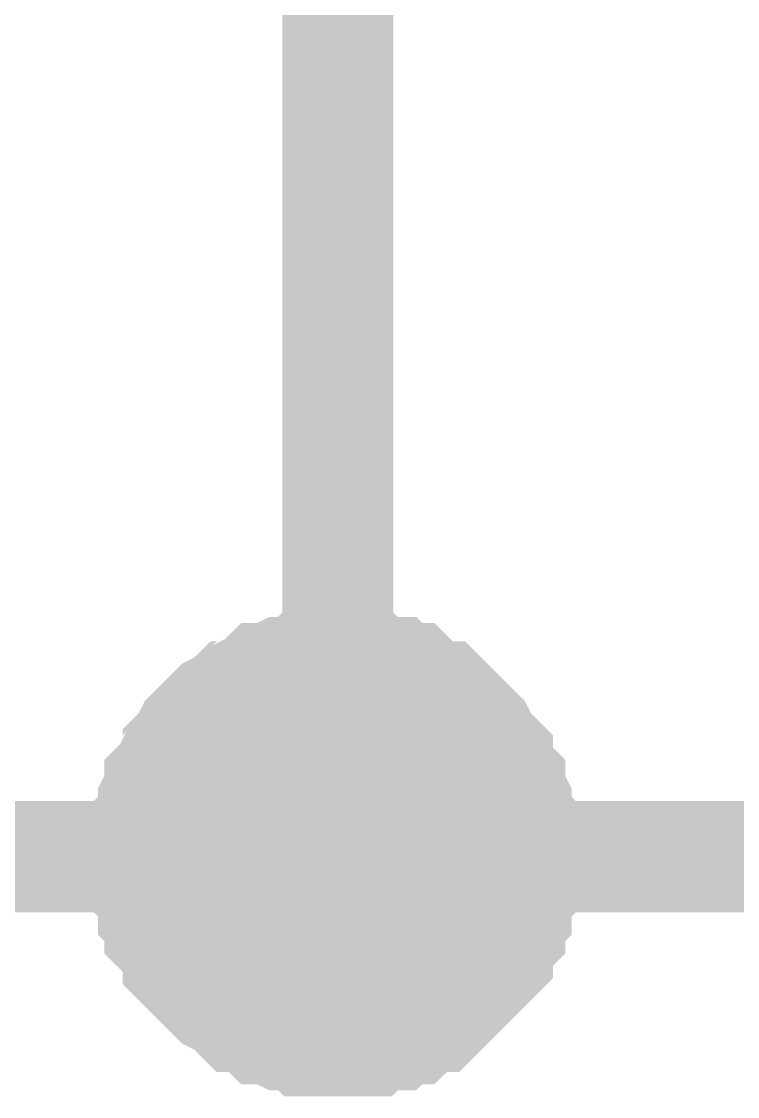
# Model space of a CAD drawing. Header units: millimetres. Extents: x -2024 to 917, y -725 to 13.
# Drawn here: x -1987.23 to -1985.3, y -159.817 to -156.918 of the extents above; entities that cross this region are included whole.
import ezdxf

# ---------------------------------------------------------------- set-up
doc = ezdxf.new("R2010")
doc.units = ezdxf.units.MM

msp = doc.modelspace()

# ---------------------------------------------------------------- linework, layer by layer
at = {"color": 7}
for points, const_width in [([(-1986.3771, -159.1702), (-1986.3771, -156.6698)], 0.2997), ([(-1986.8902, -159.1702), (-1986.8902, -159.1371), (-1986.8902, -159.1205), (-1986.8902, -159.0874), (-1986.8736, -159.0708), (-1986.8736, -159.0377), (-1986.8736, -159.0211), (-1986.8571, -158.988), (-1986.8571, -158.9715), (-1986.8405, -158.9549), (-1986.824, -158.9218), (-1986.8074, -158.9052), (-1986.8074, -158.8887), (-1986.7908, -158.8721), (-1986.7743, -158.839), (-1986.7577, -158.8224), (-1986.7412, -158.8059), (-1986.7246, -158.7893), (-1986.7081, -158.7728), (-1986.675, -158.7562), (-1986.6584, -158.7396), (-1986.6419, -158.7396), (-1986.6253, -158.7231), (-1986.5922, -158.7065), (-1986.5757, -158.69), (-1986.5591, -158.69), (-1986.526, -158.6734), (-1986.5095, -158.6734), (-1986.4764, -158.6734), (-1986.4598, -158.6568), (-1986.4267, -158.6568), (-1986.4102, -158.6568), (-1986.3771, -158.6568)], 0.2997), ([(-1986.8902, -159.1702), (-1986.8902, -159.1371), (-1986.8902, -159.1205), (-1986.8902, -159.0874), (-1986.8736, -159.0708), (-1986.8736, -159.0377), (-1986.8736, -159.0211), (-1986.8571, -158.988), (-1986.8571, -158.9715), (-1986.8405, -158.9549), (-1986.824, -158.9218), (-1986.8074, -158.9052), (-1986.8074, -158.8887), (-1986.7908, -158.8721), (-1986.7743, -158.839), (-1986.7577, -158.8224), (-1986.7412, -158.8059), (-1986.7246, -158.7893), (-1986.7081, -158.7728), (-1986.675, -158.7562), (-1986.6584, -158.7396), (-1986.6419, -158.7396), (-1986.6253, -158.7231), (-1986.5922, -158.7065), (-1986.5757, -158.69), (-1986.5591, -158.69), (-1986.526, -158.6734), (-1986.5095, -158.6734), (-1986.4764, -158.6734), (-1986.4598, -158.6568), (-1986.4267, -158.6568), (-1986.4102, -158.6568), (-1986.3771, -158.6568)], 0.2997), ([(-1986.8902, -159.1702), (-1986.8902, -159.1371), (-1986.8902, -159.1205), (-1986.8902, -159.0874), (-1986.8736, -159.0708), (-1986.8736, -159.0377), (-1986.8736, -159.0211), (-1986.8571, -158.988), (-1986.8571, -158.9715), (-1986.8405, -158.9549), (-1986.824, -158.9218), (-1986.8074, -158.9052), (-1986.8074, -158.8887), (-1986.7908, -158.8721), (-1986.7743, -158.839), (-1986.7577, -158.8224), (-1986.7412, -158.8059), (-1986.7246, -158.7893), (-1986.7081, -158.7728), (-1986.675, -158.7562), (-1986.6584, -158.7396), (-1986.6419, -158.7396), (-1986.6253, -158.7231), (-1986.5922, -158.7065), (-1986.5757, -158.69), (-1986.5591, -158.69), (-1986.526, -158.6734), (-1986.5095, -158.6734), (-1986.4764, -158.6734), (-1986.4598, -158.6568), (-1986.4267, -158.6568), (-1986.4102, -158.6568), (-1986.3771, -158.6568)], 0.2997), ([(-1986.8902, -159.1702), (-1986.8902, -159.1371), (-1986.8902, -159.1205), (-1986.8902, -159.0874), (-1986.8736, -159.0708), (-1986.8736, -159.0377), (-1986.8736, -159.0211), (-1986.8571, -158.988), (-1986.8571, -158.9715), (-1986.8405, -158.9549), (-1986.824, -158.9218), (-1986.8074, -158.9052), (-1986.8074, -158.8887), (-1986.7908, -158.8721), (-1986.7743, -158.839), (-1986.7577, -158.8224), (-1986.7412, -158.8059), (-1986.7246, -158.7893), (-1986.7081, -158.7728), (-1986.675, -158.7562), (-1986.6584, -158.7396), (-1986.6419, -158.7396), (-1986.6253, -158.7231), (-1986.5922, -158.7065), (-1986.5757, -158.69), (-1986.5591, -158.69), (-1986.526, -158.6734), (-1986.5095, -158.6734), (-1986.4764, -158.6734), (-1986.4598, -158.6568), (-1986.4267, -158.6568), (-1986.4102, -158.6568), (-1986.3771, -158.6568)], 0.2997), ([(-1986.8902, -159.1702), (-1986.8902, -159.1371), (-1986.8902, -159.1205), (-1986.8902, -159.0874), (-1986.8736, -159.0708), (-1986.8736, -159.0377), (-1986.8736, -159.0211), (-1986.8571, -158.988), (-1986.8571, -158.9715), (-1986.8405, -158.9549), (-1986.824, -158.9218), (-1986.8074, -158.9052), (-1986.8074, -158.8887), (-1986.7908, -158.8721), (-1986.7743, -158.839), (-1986.7577, -158.8224), (-1986.7412, -158.8059), (-1986.7246, -158.7893), (-1986.7081, -158.7728), (-1986.675, -158.7562), (-1986.6584, -158.7396), (-1986.6419, -158.7396), (-1986.6253, -158.7231), (-1986.5922, -158.7065), (-1986.5757, -158.69), (-1986.5591, -158.69), (-1986.526, -158.6734), (-1986.5095, -158.6734), (-1986.4764, -158.6734), (-1986.4598, -158.6568), (-1986.4267, -158.6568), (-1986.4102, -158.6568), (-1986.3771, -158.6568)], 0.2997), ([(-1986.8902, -159.1702), (-1986.8902, -159.1371), (-1986.8902, -159.1205), (-1986.8902, -159.0874), (-1986.8736, -159.0708), (-1986.8736, -159.0377), (-1986.8736, -159.0211), (-1986.8571, -158.988), (-1986.8571, -158.9715), (-1986.8405, -158.9549), (-1986.824, -158.9218), (-1986.8074, -158.9052), (-1986.8074, -158.8887), (-1986.7908, -158.8721), (-1986.7743, -158.839), (-1986.7577, -158.8224), (-1986.7412, -158.8059), (-1986.7246, -158.7893), (-1986.7081, -158.7728), (-1986.675, -158.7562), (-1986.6584, -158.7396), (-1986.6419, -158.7396), (-1986.6253, -158.7231), (-1986.5922, -158.7065), (-1986.5757, -158.69), (-1986.5591, -158.69), (-1986.526, -158.6734), (-1986.5095, -158.6734), (-1986.4764, -158.6734), (-1986.4598, -158.6568), (-1986.4267, -158.6568), (-1986.4102, -158.6568), (-1986.3771, -158.6568)], 0.2997), ([(-1986.3771, -158.6568), (-1986.3771, -158.6568)], 0.2997), ([(-1986.3771, -158.6568), (-1986.344, -158.6568), (-1986.3274, -158.6568), (-1986.2943, -158.6568), (-1986.2778, -158.6734), (-1986.2447, -158.6734), (-1986.2281, -158.6734), (-1986.2116, -158.69), (-1986.1785, -158.69), (-1986.1619, -158.7065), (-1986.1454, -158.7231), (-1986.1123, -158.7396), (-1986.0957, -158.7396), (-1986.0792, -158.7562), (-1986.0626, -158.7728), (-1986.0461, -158.7893), (-1986.0295, -158.8059), (-1986.0129, -158.8224), (-1985.9964, -158.839), (-1985.9798, -158.8721), (-1985.9633, -158.8887), (-1985.9467, -158.9052), (-1985.9467, -158.9218), (-1985.9302, -158.9549), (-1985.9136, -158.9715), (-1985.9136, -158.988), (-1985.8971, -159.0211), (-1985.8971, -159.0377), (-1985.8971, -159.0708), (-1985.8805, -159.0874), (-1985.8805, -159.1205), (-1985.8805, -159.1371), (-1985.8805, -159.1702)], 0.2997), ([(-1986.3771, -158.6568), (-1986.3771, -158.6568)], 0.2997), ([(-1986.3771, -158.6568), (-1986.344, -158.6568), (-1986.3274, -158.6568), (-1986.2943, -158.6568), (-1986.2778, -158.6734), (-1986.2447, -158.6734), (-1986.2281, -158.6734), (-1986.2116, -158.69), (-1986.1785, -158.69), (-1986.1619, -158.7065), (-1986.1454, -158.7231), (-1986.1123, -158.7396), (-1986.0957, -158.7396), (-1986.0792, -158.7562), (-1986.0626, -158.7728), (-1986.0461, -158.7893), (-1986.0295, -158.8059), (-1986.0129, -158.8224), (-1985.9964, -158.839), (-1985.9798, -158.8721), (-1985.9633, -158.8887), (-1985.9467, -158.9052), (-1985.9467, -158.9218), (-1985.9302, -158.9549), (-1985.9136, -158.9715), (-1985.9136, -158.988), (-1985.8971, -159.0211), (-1985.8971, -159.0377), (-1985.8971, -159.0708), (-1985.8805, -159.0874), (-1985.8805, -159.1205), (-1985.8805, -159.1371), (-1985.8805, -159.1702)], 0.2997), ([(-1986.3771, -158.6568), (-1986.3771, -158.6568)], 0.2997), ([(-1986.3771, -158.6568), (-1986.344, -158.6568), (-1986.3274, -158.6568), (-1986.2943, -158.6568), (-1986.2778, -158.6734), (-1986.2447, -158.6734), (-1986.2281, -158.6734), (-1986.2116, -158.69), (-1986.1785, -158.69), (-1986.1619, -158.7065), (-1986.1454, -158.7231), (-1986.1123, -158.7396), (-1986.0957, -158.7396), (-1986.0792, -158.7562), (-1986.0626, -158.7728), (-1986.0461, -158.7893), (-1986.0295, -158.8059), (-1986.0129, -158.8224), (-1985.9964, -158.839), (-1985.9798, -158.8721), (-1985.9633, -158.8887), (-1985.9467, -158.9052), (-1985.9467, -158.9218), (-1985.9302, -158.9549), (-1985.9136, -158.9715), (-1985.9136, -158.988), (-1985.8971, -159.0211), (-1985.8971, -159.0377), (-1985.8971, -159.0708), (-1985.8805, -159.0874), (-1985.8805, -159.1205), (-1985.8805, -159.1371), (-1985.8805, -159.1702)], 0.2997), ([(-1986.3771, -158.6568), (-1986.3771, -158.6568)], 0.2997), ([(-1986.3771, -158.6568), (-1986.344, -158.6568), (-1986.3274, -158.6568), (-1986.2943, -158.6568), (-1986.2778, -158.6734), (-1986.2447, -158.6734), (-1986.2281, -158.6734), (-1986.2116, -158.69), (-1986.1785, -158.69), (-1986.1619, -158.7065), (-1986.1454, -158.7231), (-1986.1123, -158.7396), (-1986.0957, -158.7396), (-1986.0792, -158.7562), (-1986.0626, -158.7728), (-1986.0461, -158.7893), (-1986.0295, -158.8059), (-1986.0129, -158.8224), (-1985.9964, -158.839), (-1985.9798, -158.8721), (-1985.9633, -158.8887), (-1985.9467, -158.9052), (-1985.9467, -158.9218), (-1985.9302, -158.9549), (-1985.9136, -158.9715), (-1985.9136, -158.988), (-1985.8971, -159.0211), (-1985.8971, -159.0377), (-1985.8971, -159.0708), (-1985.8805, -159.0874), (-1985.8805, -159.1205), (-1985.8805, -159.1371), (-1985.8805, -159.1702)], 0.2997), ([(-1986.3771, -158.6568), (-1986.3771, -158.6568)], 0.2997), ([(-1986.3771, -158.6568), (-1986.344, -158.6568), (-1986.3274, -158.6568), (-1986.2943, -158.6568), (-1986.2778, -158.6734), (-1986.2447, -158.6734), (-1986.2281, -158.6734), (-1986.2116, -158.69), (-1986.1785, -158.69), (-1986.1619, -158.7065), (-1986.1454, -158.7231), (-1986.1123, -158.7396), (-1986.0957, -158.7396), (-1986.0792, -158.7562), (-1986.0626, -158.7728), (-1986.0461, -158.7893), (-1986.0295, -158.8059), (-1986.0129, -158.8224), (-1985.9964, -158.839), (-1985.9798, -158.8721), (-1985.9633, -158.8887), (-1985.9467, -158.9052), (-1985.9467, -158.9218), (-1985.9302, -158.9549), (-1985.9136, -158.9715), (-1985.9136, -158.988), (-1985.8971, -159.0211), (-1985.8971, -159.0377), (-1985.8971, -159.0708), (-1985.8805, -159.0874), (-1985.8805, -159.1205), (-1985.8805, -159.1371), (-1985.8805, -159.1702)], 0.2997), ([(-1986.3771, -158.6568), (-1986.3771, -158.6568)], 0.2997), ([(-1986.3771, -158.6568), (-1986.344, -158.6568), (-1986.3274, -158.6568), (-1986.2943, -158.6568), (-1986.2778, -158.6734), (-1986.2447, -158.6734), (-1986.2281, -158.6734), (-1986.2116, -158.69), (-1986.1785, -158.69), (-1986.1619, -158.7065), (-1986.1454, -158.7231), (-1986.1123, -158.7396), (-1986.0957, -158.7396), (-1986.0792, -158.7562), (-1986.0626, -158.7728), (-1986.0461, -158.7893), (-1986.0295, -158.8059), (-1986.0129, -158.8224), (-1985.9964, -158.839), (-1985.9798, -158.8721), (-1985.9633, -158.8887), (-1985.9467, -158.9052), (-1985.9467, -158.9218), (-1985.9302, -158.9549), (-1985.9136, -158.9715), (-1985.9136, -158.988), (-1985.8971, -159.0211), (-1985.8971, -159.0377), (-1985.8971, -159.0708), (-1985.8805, -159.0874), (-1985.8805, -159.1205), (-1985.8805, -159.1371), (-1985.8805, -159.1702)], 0.2997), ([(-1986.8902, -159.1702), (-1986.8902, -159.1371), (-1986.8902, -159.1205), (-1986.8902, -159.0874), (-1986.8736, -159.0708), (-1986.8736, -159.0377), (-1986.8736, -159.0211), (-1986.8571, -158.988), (-1986.8571, -158.9715), (-1986.8405, -158.9549), (-1986.824, -158.9218), (-1986.8074, -158.9052), (-1986.8074, -158.8887), (-1986.7908, -158.8721), (-1986.7743, -158.839), (-1986.7577, -158.8224), (-1986.7412, -158.8059), (-1986.7246, -158.7893), (-1986.7081, -158.7728), (-1986.675, -158.7562), (-1986.6584, -158.7396), (-1986.6419, -158.7396), (-1986.6253, -158.7231), (-1986.5922, -158.7065), (-1986.5757, -158.69), (-1986.5591, -158.69), (-1986.526, -158.6734), (-1986.5095, -158.6734), (-1986.4764, -158.6734), (-1986.4598, -158.6568), (-1986.4267, -158.6568), (-1986.4102, -158.6568), (-1986.3771, -158.6568)], 0.0991), ([(-1986.8902, -159.1702), (-1986.8902, -159.1371), (-1986.8902, -159.1205), (-1986.8902, -159.0874), (-1986.8736, -159.0708), (-1986.8736, -159.0377), (-1986.8736, -159.0211), (-1986.8571, -158.988), (-1986.8571, -158.9715), (-1986.8405, -158.9549), (-1986.824, -158.9218), (-1986.8074, -158.9052), (-1986.8074, -158.8887), (-1986.7908, -158.8721), (-1986.7743, -158.839), (-1986.7577, -158.8224), (-1986.7412, -158.8059), (-1986.7246, -158.7893), (-1986.7081, -158.7728), (-1986.675, -158.7562), (-1986.6584, -158.7396), (-1986.6419, -158.7396), (-1986.6253, -158.7231), (-1986.5922, -158.7065), (-1986.5757, -158.69), (-1986.5591, -158.69), (-1986.526, -158.6734), (-1986.5095, -158.6734), (-1986.4764, -158.6734), (-1986.4598, -158.6568), (-1986.4267, -158.6568), (-1986.4102, -158.6568), (-1986.3771, -158.6568)], 0.0991), ([(-1986.8902, -159.1702), (-1986.8902, -159.1371), (-1986.8902, -159.1205), (-1986.8902, -159.0874), (-1986.8736, -159.0708), (-1986.8736, -159.0377), (-1986.8736, -159.0211), (-1986.8571, -158.988), (-1986.8571, -158.9715), (-1986.8405, -158.9549), (-1986.824, -158.9218), (-1986.8074, -158.9052), (-1986.8074, -158.8887), (-1986.7908, -158.8721), (-1986.7743, -158.839), (-1986.7577, -158.8224), (-1986.7412, -158.8059), (-1986.7246, -158.7893), (-1986.7081, -158.7728), (-1986.675, -158.7562), (-1986.6584, -158.7396), (-1986.6419, -158.7396), (-1986.6253, -158.7231), (-1986.5922, -158.7065), (-1986.5757, -158.69), (-1986.5591, -158.69), (-1986.526, -158.6734), (-1986.5095, -158.6734), (-1986.4764, -158.6734), (-1986.4598, -158.6568), (-1986.4267, -158.6568), (-1986.4102, -158.6568), (-1986.3771, -158.6568)], 0.0991), ([(-1986.8902, -159.1702), (-1986.8902, -159.1371), (-1986.8902, -159.1205), (-1986.8902, -159.0874), (-1986.8736, -159.0708), (-1986.8736, -159.0377), (-1986.8736, -159.0211), (-1986.8571, -158.988), (-1986.8571, -158.9715), (-1986.8405, -158.9549), (-1986.824, -158.9218), (-1986.8074, -158.9052), (-1986.8074, -158.8887), (-1986.7908, -158.8721), (-1986.7743, -158.839), (-1986.7577, -158.8224), (-1986.7412, -158.8059), (-1986.7246, -158.7893), (-1986.7081, -158.7728), (-1986.675, -158.7562), (-1986.6584, -158.7396), (-1986.6419, -158.7396), (-1986.6253, -158.7231), (-1986.5922, -158.7065), (-1986.5757, -158.69), (-1986.5591, -158.69), (-1986.526, -158.6734), (-1986.5095, -158.6734), (-1986.4764, -158.6734), (-1986.4598, -158.6568), (-1986.4267, -158.6568), (-1986.4102, -158.6568), (-1986.3771, -158.6568)], 0.0991), ([(-1986.8902, -159.1702), (-1986.8902, -159.1371), (-1986.8902, -159.1205), (-1986.8902, -159.0874), (-1986.8736, -159.0708), (-1986.8736, -159.0377), (-1986.8736, -159.0211), (-1986.8571, -158.988), (-1986.8571, -158.9715), (-1986.8405, -158.9549), (-1986.824, -158.9218), (-1986.8074, -158.9052), (-1986.8074, -158.8887), (-1986.7908, -158.8721), (-1986.7743, -158.839), (-1986.7577, -158.8224), (-1986.7412, -158.8059), (-1986.7246, -158.7893), (-1986.7081, -158.7728), (-1986.675, -158.7562), (-1986.6584, -158.7396), (-1986.6419, -158.7396), (-1986.6253, -158.7231), (-1986.5922, -158.7065), (-1986.5757, -158.69), (-1986.5591, -158.69), (-1986.526, -158.6734), (-1986.5095, -158.6734), (-1986.4764, -158.6734), (-1986.4598, -158.6568), (-1986.4267, -158.6568), (-1986.4102, -158.6568), (-1986.3771, -158.6568)], 0.0991), ([(-1986.8902, -159.1702), (-1986.8902, -159.1371), (-1986.8902, -159.1205), (-1986.8902, -159.0874), (-1986.8736, -159.0708), (-1986.8736, -159.0377), (-1986.8736, -159.0211), (-1986.8571, -158.988), (-1986.8571, -158.9715), (-1986.8405, -158.9549), (-1986.824, -158.9218), (-1986.8074, -158.9052), (-1986.8074, -158.8887), (-1986.7908, -158.8721), (-1986.7743, -158.839), (-1986.7577, -158.8224), (-1986.7412, -158.8059), (-1986.7246, -158.7893), (-1986.7081, -158.7728), (-1986.675, -158.7562), (-1986.6584, -158.7396), (-1986.6419, -158.7396), (-1986.6253, -158.7231), (-1986.5922, -158.7065), (-1986.5757, -158.69), (-1986.5591, -158.69), (-1986.526, -158.6734), (-1986.5095, -158.6734), (-1986.4764, -158.6734), (-1986.4598, -158.6568), (-1986.4267, -158.6568), (-1986.4102, -158.6568), (-1986.3771, -158.6568)], 0.0991), ([(-1986.3771, -158.6568), (-1986.3771, -158.6568)], 0.0991), ([(-1986.3771, -158.6568), (-1986.344, -158.6568), (-1986.3274, -158.6568), (-1986.2943, -158.6568), (-1986.2778, -158.6734), (-1986.2447, -158.6734), (-1986.2281, -158.6734), (-1986.2116, -158.69), (-1986.1785, -158.69), (-1986.1619, -158.7065), (-1986.1454, -158.7231), (-1986.1123, -158.7396), (-1986.0957, -158.7396), (-1986.0792, -158.7562), (-1986.0626, -158.7728), (-1986.0461, -158.7893), (-1986.0295, -158.8059), (-1986.0129, -158.8224), (-1985.9964, -158.839), (-1985.9798, -158.8721), (-1985.9633, -158.8887), (-1985.9467, -158.9052), (-1985.9467, -158.9218), (-1985.9302, -158.9549), (-1985.9136, -158.9715), (-1985.9136, -158.988), (-1985.8971, -159.0211), (-1985.8971, -159.0377), (-1985.8971, -159.0708), (-1985.8805, -159.0874), (-1985.8805, -159.1205), (-1985.8805, -159.1371), (-1985.8805, -159.1702)], 0.0991), ([(-1986.3771, -158.6568), (-1986.3771, -158.6568)], 0.0991), ([(-1986.3771, -158.6568), (-1986.344, -158.6568), (-1986.3274, -158.6568), (-1986.2943, -158.6568), (-1986.2778, -158.6734), (-1986.2447, -158.6734), (-1986.2281, -158.6734), (-1986.2116, -158.69), (-1986.1785, -158.69), (-1986.1619, -158.7065), (-1986.1454, -158.7231), (-1986.1123, -158.7396), (-1986.0957, -158.7396), (-1986.0792, -158.7562), (-1986.0626, -158.7728), (-1986.0461, -158.7893), (-1986.0295, -158.8059), (-1986.0129, -158.8224), (-1985.9964, -158.839), (-1985.9798, -158.8721), (-1985.9633, -158.8887), (-1985.9467, -158.9052), (-1985.9467, -158.9218), (-1985.9302, -158.9549), (-1985.9136, -158.9715), (-1985.9136, -158.988), (-1985.8971, -159.0211), (-1985.8971, -159.0377), (-1985.8971, -159.0708), (-1985.8805, -159.0874), (-1985.8805, -159.1205), (-1985.8805, -159.1371), (-1985.8805, -159.1702)], 0.0991), ([(-1986.3771, -158.6568), (-1986.3771, -158.6568)], 0.0991), ([(-1986.3771, -158.6568), (-1986.344, -158.6568), (-1986.3274, -158.6568), (-1986.2943, -158.6568), (-1986.2778, -158.6734), (-1986.2447, -158.6734), (-1986.2281, -158.6734), (-1986.2116, -158.69), (-1986.1785, -158.69), (-1986.1619, -158.7065), (-1986.1454, -158.7231), (-1986.1123, -158.7396), (-1986.0957, -158.7396), (-1986.0792, -158.7562), (-1986.0626, -158.7728), (-1986.0461, -158.7893), (-1986.0295, -158.8059), (-1986.0129, -158.8224), (-1985.9964, -158.839), (-1985.9798, -158.8721), (-1985.9633, -158.8887), (-1985.9467, -158.9052), (-1985.9467, -158.9218), (-1985.9302, -158.9549), (-1985.9136, -158.9715), (-1985.9136, -158.988), (-1985.8971, -159.0211), (-1985.8971, -159.0377), (-1985.8971, -159.0708), (-1985.8805, -159.0874), (-1985.8805, -159.1205), (-1985.8805, -159.1371), (-1985.8805, -159.1702)], 0.0991), ([(-1986.3771, -158.6568), (-1986.3771, -158.6568)], 0.0991), ([(-1986.3771, -158.6568), (-1986.344, -158.6568), (-1986.3274, -158.6568), (-1986.2943, -158.6568), (-1986.2778, -158.6734), (-1986.2447, -158.6734), (-1986.2281, -158.6734), (-1986.2116, -158.69), (-1986.1785, -158.69), (-1986.1619, -158.7065), (-1986.1454, -158.7231), (-1986.1123, -158.7396), (-1986.0957, -158.7396), (-1986.0792, -158.7562), (-1986.0626, -158.7728), (-1986.0461, -158.7893), (-1986.0295, -158.8059), (-1986.0129, -158.8224), (-1985.9964, -158.839), (-1985.9798, -158.8721), (-1985.9633, -158.8887), (-1985.9467, -158.9052), (-1985.9467, -158.9218), (-1985.9302, -158.9549), (-1985.9136, -158.9715), (-1985.9136, -158.988), (-1985.8971, -159.0211), (-1985.8971, -159.0377), (-1985.8971, -159.0708), (-1985.8805, -159.0874), (-1985.8805, -159.1205), (-1985.8805, -159.1371), (-1985.8805, -159.1702)], 0.0991), ([(-1986.3771, -158.6568), (-1986.3771, -158.6568)], 0.0991), ([(-1986.3771, -158.6568), (-1986.344, -158.6568), (-1986.3274, -158.6568), (-1986.2943, -158.6568), (-1986.2778, -158.6734), (-1986.2447, -158.6734), (-1986.2281, -158.6734), (-1986.2116, -158.69), (-1986.1785, -158.69), (-1986.1619, -158.7065), (-1986.1454, -158.7231), (-1986.1123, -158.7396), (-1986.0957, -158.7396), (-1986.0792, -158.7562), (-1986.0626, -158.7728), (-1986.0461, -158.7893), (-1986.0295, -158.8059), (-1986.0129, -158.8224), (-1985.9964, -158.839), (-1985.9798, -158.8721), (-1985.9633, -158.8887), (-1985.9467, -158.9052), (-1985.9467, -158.9218), (-1985.9302, -158.9549), (-1985.9136, -158.9715), (-1985.9136, -158.988), (-1985.8971, -159.0211), (-1985.8971, -159.0377), (-1985.8971, -159.0708), (-1985.8805, -159.0874), (-1985.8805, -159.1205), (-1985.8805, -159.1371), (-1985.8805, -159.1702)], 0.0991), ([(-1986.3771, -158.6568), (-1986.3771, -158.6568)], 0.0991), ([(-1986.3771, -158.6568), (-1986.344, -158.6568), (-1986.3274, -158.6568), (-1986.2943, -158.6568), (-1986.2778, -158.6734), (-1986.2447, -158.6734), (-1986.2281, -158.6734), (-1986.2116, -158.69), (-1986.1785, -158.69), (-1986.1619, -158.7065), (-1986.1454, -158.7231), (-1986.1123, -158.7396), (-1986.0957, -158.7396), (-1986.0792, -158.7562), (-1986.0626, -158.7728), (-1986.0461, -158.7893), (-1986.0295, -158.8059), (-1986.0129, -158.8224), (-1985.9964, -158.839), (-1985.9798, -158.8721), (-1985.9633, -158.8887), (-1985.9467, -158.9052), (-1985.9467, -158.9218), (-1985.9302, -158.9549), (-1985.9136, -158.9715), (-1985.9136, -158.988), (-1985.8971, -159.0211), (-1985.8971, -159.0377), (-1985.8971, -159.0708), (-1985.8805, -159.0874), (-1985.8805, -159.1205), (-1985.8805, -159.1371), (-1985.8805, -159.1702)], 0.0991), ([(-1991.3755, -159.1702), (-1986.3771, -159.1702)], 0.2997), ([(-1986.3771, -159.6669), (-1986.4102, -159.6669), (-1986.4267, -159.6669), (-1986.4598, -159.6669), (-1986.4764, -159.6504), (-1986.5095, -159.6504), (-1986.526, -159.6504), (-1986.5591, -159.6338), (-1986.5757, -159.6338), (-1986.5922, -159.6173), (-1986.6253, -159.6007), (-1986.6419, -159.6007), (-1986.6584, -159.5841), (-1986.675, -159.5676), (-1986.7081, -159.551), (-1986.7246, -159.5345), (-1986.7412, -159.5179), (-1986.7577, -159.5013), (-1986.7743, -159.4848), (-1986.7908, -159.4682), (-1986.8074, -159.4517), (-1986.8074, -159.4351), (-1986.824, -159.402), (-1986.8405, -159.3854), (-1986.8571, -159.3689), (-1986.8571, -159.3358), (-1986.8736, -159.3192), (-1986.8736, -159.3026), (-1986.8736, -159.2695), (-1986.8902, -159.253), (-1986.8902, -159.2198), (-1986.8902, -159.2033), (-1986.8902, -159.1702)], 0.2997), ([(-1986.8902, -159.1702), (-1986.8902, -159.1702)], 0.2997), ([(-1986.3771, -159.6669), (-1986.4102, -159.6669), (-1986.4267, -159.6669), (-1986.4598, -159.6669), (-1986.4764, -159.6504), (-1986.5095, -159.6504), (-1986.526, -159.6504), (-1986.5591, -159.6338), (-1986.5757, -159.6338), (-1986.5922, -159.6173), (-1986.6253, -159.6007), (-1986.6419, -159.6007), (-1986.6584, -159.5841), (-1986.675, -159.5676), (-1986.7081, -159.551), (-1986.7246, -159.5345), (-1986.7412, -159.5179), (-1986.7577, -159.5013), (-1986.7743, -159.4848), (-1986.7908, -159.4682), (-1986.8074, -159.4517), (-1986.8074, -159.4351), (-1986.824, -159.402), (-1986.8405, -159.3854), (-1986.8571, -159.3689), (-1986.8571, -159.3358), (-1986.8736, -159.3192), (-1986.8736, -159.3026), (-1986.8736, -159.2695), (-1986.8902, -159.253), (-1986.8902, -159.2198), (-1986.8902, -159.2033), (-1986.8902, -159.1702)], 0.2997), ([(-1986.8902, -159.1702), (-1986.8902, -159.1702)], 0.2997), ([(-1986.3771, -159.6669), (-1986.4102, -159.6669), (-1986.4267, -159.6669), (-1986.4598, -159.6669), (-1986.4764, -159.6504), (-1986.5095, -159.6504), (-1986.526, -159.6504), (-1986.5591, -159.6338), (-1986.5757, -159.6338), (-1986.5922, -159.6173), (-1986.6253, -159.6007), (-1986.6419, -159.6007), (-1986.6584, -159.5841), (-1986.675, -159.5676), (-1986.7081, -159.551), (-1986.7246, -159.5345), (-1986.7412, -159.5179), (-1986.7577, -159.5013), (-1986.7743, -159.4848), (-1986.7908, -159.4682), (-1986.8074, -159.4517), (-1986.8074, -159.4351), (-1986.824, -159.402), (-1986.8405, -159.3854), (-1986.8571, -159.3689), (-1986.8571, -159.3358), (-1986.8736, -159.3192), (-1986.8736, -159.3026), (-1986.8736, -159.2695), (-1986.8902, -159.253), (-1986.8902, -159.2198), (-1986.8902, -159.2033), (-1986.8902, -159.1702)], 0.2997), ([(-1986.8902, -159.1702), (-1986.8902, -159.1702)], 0.2997), ([(-1986.3771, -159.6669), (-1986.4102, -159.6669), (-1986.4267, -159.6669), (-1986.4598, -159.6669), (-1986.4764, -159.6504), (-1986.5095, -159.6504), (-1986.526, -159.6504), (-1986.5591, -159.6338), (-1986.5757, -159.6338), (-1986.5922, -159.6173), (-1986.6253, -159.6007), (-1986.6419, -159.6007), (-1986.6584, -159.5841), (-1986.675, -159.5676), (-1986.7081, -159.551), (-1986.7246, -159.5345), (-1986.7412, -159.5179), (-1986.7577, -159.5013), (-1986.7743, -159.4848), (-1986.7908, -159.4682), (-1986.8074, -159.4517), (-1986.8074, -159.4351), (-1986.824, -159.402), (-1986.8405, -159.3854), (-1986.8571, -159.3689), (-1986.8571, -159.3358), (-1986.8736, -159.3192), (-1986.8736, -159.3026), (-1986.8736, -159.2695), (-1986.8902, -159.253), (-1986.8902, -159.2198), (-1986.8902, -159.2033), (-1986.8902, -159.1702)], 0.2997), ([(-1986.8902, -159.1702), (-1986.8902, -159.1702)], 0.2997), ([(-1986.3771, -159.6669), (-1986.4102, -159.6669), (-1986.4267, -159.6669), (-1986.4598, -159.6669), (-1986.4764, -159.6504), (-1986.5095, -159.6504), (-1986.526, -159.6504), (-1986.5591, -159.6338), (-1986.5757, -159.6338), (-1986.5922, -159.6173), (-1986.6253, -159.6007), (-1986.6419, -159.6007), (-1986.6584, -159.5841), (-1986.675, -159.5676), (-1986.7081, -159.551), (-1986.7246, -159.5345), (-1986.7412, -159.5179), (-1986.7577, -159.5013), (-1986.7743, -159.4848), (-1986.7908, -159.4682), (-1986.8074, -159.4517), (-1986.8074, -159.4351), (-1986.824, -159.402), (-1986.8405, -159.3854), (-1986.8571, -159.3689), (-1986.8571, -159.3358), (-1986.8736, -159.3192), (-1986.8736, -159.3026), (-1986.8736, -159.2695), (-1986.8902, -159.253), (-1986.8902, -159.2198), (-1986.8902, -159.2033), (-1986.8902, -159.1702)], 0.2997), ([(-1986.8902, -159.1702), (-1986.8902, -159.1702)], 0.2997), ([(-1986.3771, -159.6669), (-1986.4102, -159.6669), (-1986.4267, -159.6669), (-1986.4598, -159.6669), (-1986.4764, -159.6504), (-1986.5095, -159.6504), (-1986.526, -159.6504), (-1986.5591, -159.6338), (-1986.5757, -159.6338), (-1986.5922, -159.6173), (-1986.6253, -159.6007), (-1986.6419, -159.6007), (-1986.6584, -159.5841), (-1986.675, -159.5676), (-1986.7081, -159.551), (-1986.7246, -159.5345), (-1986.7412, -159.5179), (-1986.7577, -159.5013), (-1986.7743, -159.4848), (-1986.7908, -159.4682), (-1986.8074, -159.4517), (-1986.8074, -159.4351), (-1986.824, -159.402), (-1986.8405, -159.3854), (-1986.8571, -159.3689), (-1986.8571, -159.3358), (-1986.8736, -159.3192), (-1986.8736, -159.3026), (-1986.8736, -159.2695), (-1986.8902, -159.253), (-1986.8902, -159.2198), (-1986.8902, -159.2033), (-1986.8902, -159.1702)], 0.2997), ([(-1986.8902, -159.1702), (-1986.8902, -159.1702)], 0.2997), ([(-1985.8805, -159.1702), (-1985.8805, -159.2033), (-1985.8805, -159.2198), (-1985.8805, -159.253), (-1985.8971, -159.2695), (-1985.8971, -159.3026), (-1985.8971, -159.3192), (-1985.9136, -159.3358), (-1985.9136, -159.3689), (-1985.9302, -159.3854), (-1985.9467, -159.402), (-1985.9467, -159.4351), (-1985.9633, -159.4517), (-1985.9798, -159.4682), (-1985.9964, -159.4848), (-1986.0129, -159.5013), (-1986.0295, -159.5179), (-1986.0461, -159.5345), (-1986.0626, -159.551), (-1986.0792, -159.5676), (-1986.0957, -159.5841), (-1986.1123, -159.6007), (-1986.1454, -159.6007), (-1986.1619, -159.6173), (-1986.1785, -159.6338), (-1986.2116, -159.6338), (-1986.2281, -159.6504), (-1986.2447, -159.6504), (-1986.2778, -159.6504), (-1986.2943, -159.6669), (-1986.3274, -159.6669), (-1986.344, -159.6669), (-1986.3771, -159.6669)], 0.2997), ([(-1985.8805, -159.1702), (-1985.8805, -159.2033), (-1985.8805, -159.2198), (-1985.8805, -159.253), (-1985.8971, -159.2695), (-1985.8971, -159.3026), (-1985.8971, -159.3192), (-1985.9136, -159.3358), (-1985.9136, -159.3689), (-1985.9302, -159.3854), (-1985.9467, -159.402), (-1985.9467, -159.4351), (-1985.9633, -159.4517), (-1985.9798, -159.4682), (-1985.9964, -159.4848), (-1986.0129, -159.5013), (-1986.0295, -159.5179), (-1986.0461, -159.5345), (-1986.0626, -159.551), (-1986.0792, -159.5676), (-1986.0957, -159.5841), (-1986.1123, -159.6007), (-1986.1454, -159.6007), (-1986.1619, -159.6173), (-1986.1785, -159.6338), (-1986.2116, -159.6338), (-1986.2281, -159.6504), (-1986.2447, -159.6504), (-1986.2778, -159.6504), (-1986.2943, -159.6669), (-1986.3274, -159.6669), (-1986.344, -159.6669), (-1986.3771, -159.6669)], 0.2997), ([(-1986.3771, -159.1702), (-1976.3802, -159.1702), (-1961.4015, -159.1702), (-1956.4031, -159.1702)], 0.2997), ([(-1985.8805, -159.1702), (-1985.8805, -159.2033), (-1985.8805, -159.2198), (-1985.8805, -159.253), (-1985.8971, -159.2695), (-1985.8971, -159.3026), (-1985.8971, -159.3192), (-1985.9136, -159.3358), (-1985.9136, -159.3689), (-1985.9302, -159.3854), (-1985.9467, -159.402), (-1985.9467, -159.4351), (-1985.9633, -159.4517), (-1985.9798, -159.4682), (-1985.9964, -159.4848), (-1986.0129, -159.5013), (-1986.0295, -159.5179), (-1986.0461, -159.5345), (-1986.0626, -159.551), (-1986.0792, -159.5676), (-1986.0957, -159.5841), (-1986.1123, -159.6007), (-1986.1454, -159.6007), (-1986.1619, -159.6173), (-1986.1785, -159.6338), (-1986.2116, -159.6338), (-1986.2281, -159.6504), (-1986.2447, -159.6504), (-1986.2778, -159.6504), (-1986.2943, -159.6669), (-1986.3274, -159.6669), (-1986.344, -159.6669), (-1986.3771, -159.6669)], 0.2997), ([(-1985.8805, -159.1702), (-1985.8805, -159.2033), (-1985.8805, -159.2198), (-1985.8805, -159.253), (-1985.8971, -159.2695), (-1985.8971, -159.3026), (-1985.8971, -159.3192), (-1985.9136, -159.3358), (-1985.9136, -159.3689), (-1985.9302, -159.3854), (-1985.9467, -159.402), (-1985.9467, -159.4351), (-1985.9633, -159.4517), (-1985.9798, -159.4682), (-1985.9964, -159.4848), (-1986.0129, -159.5013), (-1986.0295, -159.5179), (-1986.0461, -159.5345), (-1986.0626, -159.551), (-1986.0792, -159.5676), (-1986.0957, -159.5841), (-1986.1123, -159.6007), (-1986.1454, -159.6007), (-1986.1619, -159.6173), (-1986.1785, -159.6338), (-1986.2116, -159.6338), (-1986.2281, -159.6504), (-1986.2447, -159.6504), (-1986.2778, -159.6504), (-1986.2943, -159.6669), (-1986.3274, -159.6669), (-1986.344, -159.6669), (-1986.3771, -159.6669)], 0.2997), ([(-1985.8805, -159.1702), (-1985.8805, -159.2033), (-1985.8805, -159.2198), (-1985.8805, -159.253), (-1985.8971, -159.2695), (-1985.8971, -159.3026), (-1985.8971, -159.3192), (-1985.9136, -159.3358), (-1985.9136, -159.3689), (-1985.9302, -159.3854), (-1985.9467, -159.402), (-1985.9467, -159.4351), (-1985.9633, -159.4517), (-1985.9798, -159.4682), (-1985.9964, -159.4848), (-1986.0129, -159.5013), (-1986.0295, -159.5179), (-1986.0461, -159.5345), (-1986.0626, -159.551), (-1986.0792, -159.5676), (-1986.0957, -159.5841), (-1986.1123, -159.6007), (-1986.1454, -159.6007), (-1986.1619, -159.6173), (-1986.1785, -159.6338), (-1986.2116, -159.6338), (-1986.2281, -159.6504), (-1986.2447, -159.6504), (-1986.2778, -159.6504), (-1986.2943, -159.6669), (-1986.3274, -159.6669), (-1986.344, -159.6669), (-1986.3771, -159.6669)], 0.2997), ([(-1985.8805, -159.1702), (-1985.8805, -159.2033), (-1985.8805, -159.2198), (-1985.8805, -159.253), (-1985.8971, -159.2695), (-1985.8971, -159.3026), (-1985.8971, -159.3192), (-1985.9136, -159.3358), (-1985.9136, -159.3689), (-1985.9302, -159.3854), (-1985.9467, -159.402), (-1985.9467, -159.4351), (-1985.9633, -159.4517), (-1985.9798, -159.4682), (-1985.9964, -159.4848), (-1986.0129, -159.5013), (-1986.0295, -159.5179), (-1986.0461, -159.5345), (-1986.0626, -159.551), (-1986.0792, -159.5676), (-1986.0957, -159.5841), (-1986.1123, -159.6007), (-1986.1454, -159.6007), (-1986.1619, -159.6173), (-1986.1785, -159.6338), (-1986.2116, -159.6338), (-1986.2281, -159.6504), (-1986.2447, -159.6504), (-1986.2778, -159.6504), (-1986.2943, -159.6669), (-1986.3274, -159.6669), (-1986.344, -159.6669), (-1986.3771, -159.6669)], 0.2997), ([(-1985.8805, -159.1702), (-1985.8805, -159.1702), (-1985.8805, -159.1702), (-1985.8805, -159.1702), (-1985.8805, -159.1702), (-1985.8805, -159.1702), (-1985.8805, -159.1702), (-1985.8805, -159.1702), (-1985.8805, -159.1702), (-1985.8805, -159.1702), (-1985.8805, -159.1702), (-1985.8805, -159.1702), (-1985.8805, -159.1702), (-1985.8805, -159.1702), (-1985.8805, -159.1702), (-1985.8805, -159.1702), (-1985.8805, -159.1702), (-1985.8805, -159.1702), (-1985.8805, -159.1702), (-1985.8805, -159.1702), (-1985.8805, -159.1702), (-1985.8805, -159.1702), (-1985.8805, -159.1702), (-1985.8805, -159.1702), (-1985.8805, -159.1702), (-1985.8805, -159.1702), (-1985.8805, -159.1702), (-1985.8805, -159.1702), (-1985.8805, -159.1702), (-1985.8805, -159.1702), (-1985.8805, -159.1702), (-1985.8805, -159.1702), (-1985.8805, -159.1702)], 0.2997), ([(-1985.8805, -159.1702), (-1985.8805, -159.1702)], 0.2997), ([(-1985.8805, -159.1702), (-1985.8805, -159.1702), (-1985.8805, -159.1702), (-1985.8805, -159.1702), (-1985.8805, -159.1702), (-1985.8805, -159.1702), (-1985.8805, -159.1702), (-1985.8805, -159.1702), (-1985.8805, -159.1702), (-1985.8805, -159.1702), (-1985.8805, -159.1702), (-1985.8805, -159.1702), (-1985.8805, -159.1702), (-1985.8805, -159.1702), (-1985.8805, -159.1702), (-1985.8805, -159.1702), (-1985.8805, -159.1702), (-1985.8805, -159.1702), (-1985.8805, -159.1702), (-1985.8805, -159.1702), (-1985.8805, -159.1702), (-1985.8805, -159.1702), (-1985.8805, -159.1702), (-1985.8805, -159.1702), (-1985.8805, -159.1702), (-1985.8805, -159.1702), (-1985.8805, -159.1702), (-1985.8805, -159.1702), (-1985.8805, -159.1702), (-1985.8805, -159.1702), (-1985.8805, -159.1702), (-1985.8805, -159.1702), (-1985.8805, -159.1702)], 0.2997), ([(-1985.8805, -159.1702), (-1985.8805, -159.1702)], 0.2997), ([(-1985.8805, -159.1702), (-1985.8805, -159.1702), (-1985.8805, -159.1702), (-1985.8805, -159.1702), (-1985.8805, -159.1702), (-1985.8805, -159.1702), (-1985.8805, -159.1702), (-1985.8805, -159.1702), (-1985.8805, -159.1702), (-1985.8805, -159.1702), (-1985.8805, -159.1702), (-1985.8805, -159.1702), (-1985.8805, -159.1702), (-1985.8805, -159.1702), (-1985.8805, -159.1702), (-1985.8805, -159.1702), (-1985.8805, -159.1702), (-1985.8805, -159.1702), (-1985.8805, -159.1702), (-1985.8805, -159.1702), (-1985.8805, -159.1702), (-1985.8805, -159.1702), (-1985.8805, -159.1702), (-1985.8805, -159.1702), (-1985.8805, -159.1702), (-1985.8805, -159.1702), (-1985.8805, -159.1702), (-1985.8805, -159.1702), (-1985.8805, -159.1702), (-1985.8805, -159.1702), (-1985.8805, -159.1702), (-1985.8805, -159.1702), (-1985.8805, -159.1702)], 0.2997), ([(-1985.8805, -159.1702), (-1985.8805, -159.1702)], 0.2997), ([(-1985.8805, -159.1702), (-1985.8805, -159.1702), (-1985.8805, -159.1702), (-1985.8805, -159.1702), (-1985.8805, -159.1702), (-1985.8805, -159.1702), (-1985.8805, -159.1702), (-1985.8805, -159.1702), (-1985.8805, -159.1702), (-1985.8805, -159.1702), (-1985.8805, -159.1702), (-1985.8805, -159.1702), (-1985.8805, -159.1702), (-1985.8805, -159.1702), (-1985.8805, -159.1702), (-1985.8805, -159.1702), (-1985.8805, -159.1702), (-1985.8805, -159.1702), (-1985.8805, -159.1702), (-1985.8805, -159.1702), (-1985.8805, -159.1702), (-1985.8805, -159.1702), (-1985.8805, -159.1702), (-1985.8805, -159.1702), (-1985.8805, -159.1702), (-1985.8805, -159.1702), (-1985.8805, -159.1702), (-1985.8805, -159.1702), (-1985.8805, -159.1702), (-1985.8805, -159.1702), (-1985.8805, -159.1702), (-1985.8805, -159.1702), (-1985.8805, -159.1702)], 0.2997), ([(-1985.8805, -159.1702), (-1985.8805, -159.1702)], 0.2997), ([(-1985.8805, -159.1702), (-1985.8805, -159.1702), (-1985.8805, -159.1702), (-1985.8805, -159.1702), (-1985.8805, -159.1702), (-1985.8805, -159.1702), (-1985.8805, -159.1702), (-1985.8805, -159.1702), (-1985.8805, -159.1702), (-1985.8805, -159.1702), (-1985.8805, -159.1702), (-1985.8805, -159.1702), (-1985.8805, -159.1702), (-1985.8805, -159.1702), (-1985.8805, -159.1702), (-1985.8805, -159.1702), (-1985.8805, -159.1702), (-1985.8805, -159.1702), (-1985.8805, -159.1702), (-1985.8805, -159.1702), (-1985.8805, -159.1702), (-1985.8805, -159.1702), (-1985.8805, -159.1702), (-1985.8805, -159.1702), (-1985.8805, -159.1702), (-1985.8805, -159.1702), (-1985.8805, -159.1702), (-1985.8805, -159.1702), (-1985.8805, -159.1702), (-1985.8805, -159.1702), (-1985.8805, -159.1702), (-1985.8805, -159.1702), (-1985.8805, -159.1702)], 0.2997), ([(-1985.8805, -159.1702), (-1985.8805, -159.1702)], 0.2997), ([(-1985.8805, -159.1702), (-1985.8805, -159.1702), (-1985.8805, -159.1702), (-1985.8805, -159.1702), (-1985.8805, -159.1702), (-1985.8805, -159.1702), (-1985.8805, -159.1702), (-1985.8805, -159.1702), (-1985.8805, -159.1702), (-1985.8805, -159.1702), (-1985.8805, -159.1702), (-1985.8805, -159.1702), (-1985.8805, -159.1702), (-1985.8805, -159.1702), (-1985.8805, -159.1702), (-1985.8805, -159.1702), (-1985.8805, -159.1702), (-1985.8805, -159.1702), (-1985.8805, -159.1702), (-1985.8805, -159.1702), (-1985.8805, -159.1702), (-1985.8805, -159.1702), (-1985.8805, -159.1702), (-1985.8805, -159.1702), (-1985.8805, -159.1702), (-1985.8805, -159.1702), (-1985.8805, -159.1702), (-1985.8805, -159.1702), (-1985.8805, -159.1702), (-1985.8805, -159.1702), (-1985.8805, -159.1702), (-1985.8805, -159.1702), (-1985.8805, -159.1702)], 0.2997), ([(-1985.8805, -159.1702), (-1985.8805, -159.1702)], 0.2997), ([(-1986.3771, -159.6669), (-1986.4102, -159.6669), (-1986.4267, -159.6669), (-1986.4598, -159.6669), (-1986.4764, -159.6504), (-1986.5095, -159.6504), (-1986.526, -159.6504), (-1986.5591, -159.6338), (-1986.5757, -159.6338), (-1986.5922, -159.6173), (-1986.6253, -159.6007), (-1986.6419, -159.6007), (-1986.6584, -159.5841), (-1986.675, -159.5676), (-1986.7081, -159.551), (-1986.7246, -159.5345), (-1986.7412, -159.5179), (-1986.7577, -159.5013), (-1986.7743, -159.4848), (-1986.7908, -159.4682), (-1986.8074, -159.4517), (-1986.8074, -159.4351), (-1986.824, -159.402), (-1986.8405, -159.3854), (-1986.8571, -159.3689), (-1986.8571, -159.3358), (-1986.8736, -159.3192), (-1986.8736, -159.3026), (-1986.8736, -159.2695), (-1986.8902, -159.253), (-1986.8902, -159.2198), (-1986.8902, -159.2033), (-1986.8902, -159.1702)], 0.0991), ([(-1986.8902, -159.1702), (-1986.8902, -159.1702)], 0.0991), ([(-1986.3771, -159.6669), (-1986.4102, -159.6669), (-1986.4267, -159.6669), (-1986.4598, -159.6669), (-1986.4764, -159.6504), (-1986.5095, -159.6504), (-1986.526, -159.6504), (-1986.5591, -159.6338), (-1986.5757, -159.6338), (-1986.5922, -159.6173), (-1986.6253, -159.6007), (-1986.6419, -159.6007), (-1986.6584, -159.5841), (-1986.675, -159.5676), (-1986.7081, -159.551), (-1986.7246, -159.5345), (-1986.7412, -159.5179), (-1986.7577, -159.5013), (-1986.7743, -159.4848), (-1986.7908, -159.4682), (-1986.8074, -159.4517), (-1986.8074, -159.4351), (-1986.824, -159.402), (-1986.8405, -159.3854), (-1986.8571, -159.3689), (-1986.8571, -159.3358), (-1986.8736, -159.3192), (-1986.8736, -159.3026), (-1986.8736, -159.2695), (-1986.8902, -159.253), (-1986.8902, -159.2198), (-1986.8902, -159.2033), (-1986.8902, -159.1702)], 0.0991), ([(-1986.8902, -159.1702), (-1986.8902, -159.1702)], 0.0991), ([(-1986.3771, -159.6669), (-1986.4102, -159.6669), (-1986.4267, -159.6669), (-1986.4598, -159.6669), (-1986.4764, -159.6504), (-1986.5095, -159.6504), (-1986.526, -159.6504), (-1986.5591, -159.6338), (-1986.5757, -159.6338), (-1986.5922, -159.6173), (-1986.6253, -159.6007), (-1986.6419, -159.6007), (-1986.6584, -159.5841), (-1986.675, -159.5676), (-1986.7081, -159.551), (-1986.7246, -159.5345), (-1986.7412, -159.5179), (-1986.7577, -159.5013), (-1986.7743, -159.4848), (-1986.7908, -159.4682), (-1986.8074, -159.4517), (-1986.8074, -159.4351), (-1986.824, -159.402), (-1986.8405, -159.3854), (-1986.8571, -159.3689), (-1986.8571, -159.3358), (-1986.8736, -159.3192), (-1986.8736, -159.3026), (-1986.8736, -159.2695), (-1986.8902, -159.253), (-1986.8902, -159.2198), (-1986.8902, -159.2033), (-1986.8902, -159.1702)], 0.0991), ([(-1986.8902, -159.1702), (-1986.8902, -159.1702)], 0.0991), ([(-1986.3771, -159.6669), (-1986.4102, -159.6669), (-1986.4267, -159.6669), (-1986.4598, -159.6669), (-1986.4764, -159.6504), (-1986.5095, -159.6504), (-1986.526, -159.6504), (-1986.5591, -159.6338), (-1986.5757, -159.6338), (-1986.5922, -159.6173), (-1986.6253, -159.6007), (-1986.6419, -159.6007), (-1986.6584, -159.5841), (-1986.675, -159.5676), (-1986.7081, -159.551), (-1986.7246, -159.5345), (-1986.7412, -159.5179), (-1986.7577, -159.5013), (-1986.7743, -159.4848), (-1986.7908, -159.4682), (-1986.8074, -159.4517), (-1986.8074, -159.4351), (-1986.824, -159.402), (-1986.8405, -159.3854), (-1986.8571, -159.3689), (-1986.8571, -159.3358), (-1986.8736, -159.3192), (-1986.8736, -159.3026), (-1986.8736, -159.2695), (-1986.8902, -159.253), (-1986.8902, -159.2198), (-1986.8902, -159.2033), (-1986.8902, -159.1702)], 0.0991), ([(-1986.8902, -159.1702), (-1986.8902, -159.1702)], 0.0991), ([(-1986.3771, -159.6669), (-1986.4102, -159.6669), (-1986.4267, -159.6669), (-1986.4598, -159.6669), (-1986.4764, -159.6504), (-1986.5095, -159.6504), (-1986.526, -159.6504), (-1986.5591, -159.6338), (-1986.5757, -159.6338), (-1986.5922, -159.6173), (-1986.6253, -159.6007), (-1986.6419, -159.6007), (-1986.6584, -159.5841), (-1986.675, -159.5676), (-1986.7081, -159.551), (-1986.7246, -159.5345), (-1986.7412, -159.5179), (-1986.7577, -159.5013), (-1986.7743, -159.4848), (-1986.7908, -159.4682), (-1986.8074, -159.4517), (-1986.8074, -159.4351), (-1986.824, -159.402), (-1986.8405, -159.3854), (-1986.8571, -159.3689), (-1986.8571, -159.3358), (-1986.8736, -159.3192), (-1986.8736, -159.3026), (-1986.8736, -159.2695), (-1986.8902, -159.253), (-1986.8902, -159.2198), (-1986.8902, -159.2033), (-1986.8902, -159.1702)], 0.0991), ([(-1986.8902, -159.1702), (-1986.8902, -159.1702)], 0.0991), ([(-1986.3771, -159.6669), (-1986.4102, -159.6669), (-1986.4267, -159.6669), (-1986.4598, -159.6669), (-1986.4764, -159.6504), (-1986.5095, -159.6504), (-1986.526, -159.6504), (-1986.5591, -159.6338), (-1986.5757, -159.6338), (-1986.5922, -159.6173), (-1986.6253, -159.6007), (-1986.6419, -159.6007), (-1986.6584, -159.5841), (-1986.675, -159.5676), (-1986.7081, -159.551), (-1986.7246, -159.5345), (-1986.7412, -159.5179), (-1986.7577, -159.5013), (-1986.7743, -159.4848), (-1986.7908, -159.4682), (-1986.8074, -159.4517), (-1986.8074, -159.4351), (-1986.824, -159.402), (-1986.8405, -159.3854), (-1986.8571, -159.3689), (-1986.8571, -159.3358), (-1986.8736, -159.3192), (-1986.8736, -159.3026), (-1986.8736, -159.2695), (-1986.8902, -159.253), (-1986.8902, -159.2198), (-1986.8902, -159.2033), (-1986.8902, -159.1702)], 0.0991), ([(-1986.8902, -159.1702), (-1986.8902, -159.1702)], 0.0991), ([(-1985.8805, -159.1702), (-1985.8805, -159.2033), (-1985.8805, -159.2198), (-1985.8805, -159.253), (-1985.8971, -159.2695), (-1985.8971, -159.3026), (-1985.8971, -159.3192), (-1985.9136, -159.3358), (-1985.9136, -159.3689), (-1985.9302, -159.3854), (-1985.9467, -159.402), (-1985.9467, -159.4351), (-1985.9633, -159.4517), (-1985.9798, -159.4682), (-1985.9964, -159.4848), (-1986.0129, -159.5013), (-1986.0295, -159.5179), (-1986.0461, -159.5345), (-1986.0626, -159.551), (-1986.0792, -159.5676), (-1986.0957, -159.5841), (-1986.1123, -159.6007), (-1986.1454, -159.6007), (-1986.1619, -159.6173), (-1986.1785, -159.6338), (-1986.2116, -159.6338), (-1986.2281, -159.6504), (-1986.2447, -159.6504), (-1986.2778, -159.6504), (-1986.2943, -159.6669), (-1986.3274, -159.6669), (-1986.344, -159.6669), (-1986.3771, -159.6669)], 0.0991), ([(-1985.8805, -159.1702), (-1985.8805, -159.2033), (-1985.8805, -159.2198), (-1985.8805, -159.253), (-1985.8971, -159.2695), (-1985.8971, -159.3026), (-1985.8971, -159.3192), (-1985.9136, -159.3358), (-1985.9136, -159.3689), (-1985.9302, -159.3854), (-1985.9467, -159.402), (-1985.9467, -159.4351), (-1985.9633, -159.4517), (-1985.9798, -159.4682), (-1985.9964, -159.4848), (-1986.0129, -159.5013), (-1986.0295, -159.5179), (-1986.0461, -159.5345), (-1986.0626, -159.551), (-1986.0792, -159.5676), (-1986.0957, -159.5841), (-1986.1123, -159.6007), (-1986.1454, -159.6007), (-1986.1619, -159.6173), (-1986.1785, -159.6338), (-1986.2116, -159.6338), (-1986.2281, -159.6504), (-1986.2447, -159.6504), (-1986.2778, -159.6504), (-1986.2943, -159.6669), (-1986.3274, -159.6669), (-1986.344, -159.6669), (-1986.3771, -159.6669)], 0.0991), ([(-1985.8805, -159.1702), (-1985.8805, -159.2033), (-1985.8805, -159.2198), (-1985.8805, -159.253), (-1985.8971, -159.2695), (-1985.8971, -159.3026), (-1985.8971, -159.3192), (-1985.9136, -159.3358), (-1985.9136, -159.3689), (-1985.9302, -159.3854), (-1985.9467, -159.402), (-1985.9467, -159.4351), (-1985.9633, -159.4517), (-1985.9798, -159.4682), (-1985.9964, -159.4848), (-1986.0129, -159.5013), (-1986.0295, -159.5179), (-1986.0461, -159.5345), (-1986.0626, -159.551), (-1986.0792, -159.5676), (-1986.0957, -159.5841), (-1986.1123, -159.6007), (-1986.1454, -159.6007), (-1986.1619, -159.6173), (-1986.1785, -159.6338), (-1986.2116, -159.6338), (-1986.2281, -159.6504), (-1986.2447, -159.6504), (-1986.2778, -159.6504), (-1986.2943, -159.6669), (-1986.3274, -159.6669), (-1986.344, -159.6669), (-1986.3771, -159.6669)], 0.0991), ([(-1985.8805, -159.1702), (-1985.8805, -159.2033), (-1985.8805, -159.2198), (-1985.8805, -159.253), (-1985.8971, -159.2695), (-1985.8971, -159.3026), (-1985.8971, -159.3192), (-1985.9136, -159.3358), (-1985.9136, -159.3689), (-1985.9302, -159.3854), (-1985.9467, -159.402), (-1985.9467, -159.4351), (-1985.9633, -159.4517), (-1985.9798, -159.4682), (-1985.9964, -159.4848), (-1986.0129, -159.5013), (-1986.0295, -159.5179), (-1986.0461, -159.5345), (-1986.0626, -159.551), (-1986.0792, -159.5676), (-1986.0957, -159.5841), (-1986.1123, -159.6007), (-1986.1454, -159.6007), (-1986.1619, -159.6173), (-1986.1785, -159.6338), (-1986.2116, -159.6338), (-1986.2281, -159.6504), (-1986.2447, -159.6504), (-1986.2778, -159.6504), (-1986.2943, -159.6669), (-1986.3274, -159.6669), (-1986.344, -159.6669), (-1986.3771, -159.6669)], 0.0991), ([(-1985.8805, -159.1702), (-1985.8805, -159.2033), (-1985.8805, -159.2198), (-1985.8805, -159.253), (-1985.8971, -159.2695), (-1985.8971, -159.3026), (-1985.8971, -159.3192), (-1985.9136, -159.3358), (-1985.9136, -159.3689), (-1985.9302, -159.3854), (-1985.9467, -159.402), (-1985.9467, -159.4351), (-1985.9633, -159.4517), (-1985.9798, -159.4682), (-1985.9964, -159.4848), (-1986.0129, -159.5013), (-1986.0295, -159.5179), (-1986.0461, -159.5345), (-1986.0626, -159.551), (-1986.0792, -159.5676), (-1986.0957, -159.5841), (-1986.1123, -159.6007), (-1986.1454, -159.6007), (-1986.1619, -159.6173), (-1986.1785, -159.6338), (-1986.2116, -159.6338), (-1986.2281, -159.6504), (-1986.2447, -159.6504), (-1986.2778, -159.6504), (-1986.2943, -159.6669), (-1986.3274, -159.6669), (-1986.344, -159.6669), (-1986.3771, -159.6669)], 0.0991), ([(-1985.8805, -159.1702), (-1985.8805, -159.2033), (-1985.8805, -159.2198), (-1985.8805, -159.253), (-1985.8971, -159.2695), (-1985.8971, -159.3026), (-1985.8971, -159.3192), (-1985.9136, -159.3358), (-1985.9136, -159.3689), (-1985.9302, -159.3854), (-1985.9467, -159.402), (-1985.9467, -159.4351), (-1985.9633, -159.4517), (-1985.9798, -159.4682), (-1985.9964, -159.4848), (-1986.0129, -159.5013), (-1986.0295, -159.5179), (-1986.0461, -159.5345), (-1986.0626, -159.551), (-1986.0792, -159.5676), (-1986.0957, -159.5841), (-1986.1123, -159.6007), (-1986.1454, -159.6007), (-1986.1619, -159.6173), (-1986.1785, -159.6338), (-1986.2116, -159.6338), (-1986.2281, -159.6504), (-1986.2447, -159.6504), (-1986.2778, -159.6504), (-1986.2943, -159.6669), (-1986.3274, -159.6669), (-1986.344, -159.6669), (-1986.3771, -159.6669)], 0.0991), ([(-1985.8805, -159.1702), (-1985.8805, -159.1702), (-1985.8805, -159.1702), (-1985.8805, -159.1702), (-1985.8805, -159.1702), (-1985.8805, -159.1702), (-1985.8805, -159.1702), (-1985.8805, -159.1702), (-1985.8805, -159.1702), (-1985.8805, -159.1702), (-1985.8805, -159.1702), (-1985.8805, -159.1702), (-1985.8805, -159.1702), (-1985.8805, -159.1702), (-1985.8805, -159.1702), (-1985.8805, -159.1702), (-1985.8805, -159.1702), (-1985.8805, -159.1702), (-1985.8805, -159.1702), (-1985.8805, -159.1702), (-1985.8805, -159.1702), (-1985.8805, -159.1702), (-1985.8805, -159.1702), (-1985.8805, -159.1702), (-1985.8805, -159.1702), (-1985.8805, -159.1702), (-1985.8805, -159.1702), (-1985.8805, -159.1702), (-1985.8805, -159.1702), (-1985.8805, -159.1702), (-1985.8805, -159.1702), (-1985.8805, -159.1702), (-1985.8805, -159.1702)], 0.0991), ([(-1985.8805, -159.1702), (-1985.8805, -159.1702)], 0.0991), ([(-1985.8805, -159.1702), (-1985.8805, -159.1702), (-1985.8805, -159.1702), (-1985.8805, -159.1702), (-1985.8805, -159.1702), (-1985.8805, -159.1702), (-1985.8805, -159.1702), (-1985.8805, -159.1702), (-1985.8805, -159.1702), (-1985.8805, -159.1702), (-1985.8805, -159.1702), (-1985.8805, -159.1702), (-1985.8805, -159.1702), (-1985.8805, -159.1702), (-1985.8805, -159.1702), (-1985.8805, -159.1702), (-1985.8805, -159.1702), (-1985.8805, -159.1702), (-1985.8805, -159.1702), (-1985.8805, -159.1702), (-1985.8805, -159.1702), (-1985.8805, -159.1702), (-1985.8805, -159.1702), (-1985.8805, -159.1702), (-1985.8805, -159.1702), (-1985.8805, -159.1702), (-1985.8805, -159.1702), (-1985.8805, -159.1702), (-1985.8805, -159.1702), (-1985.8805, -159.1702), (-1985.8805, -159.1702), (-1985.8805, -159.1702), (-1985.8805, -159.1702)], 0.0991), ([(-1985.8805, -159.1702), (-1985.8805, -159.1702)], 0.0991), ([(-1985.8805, -159.1702), (-1985.8805, -159.1702), (-1985.8805, -159.1702), (-1985.8805, -159.1702), (-1985.8805, -159.1702), (-1985.8805, -159.1702), (-1985.8805, -159.1702), (-1985.8805, -159.1702), (-1985.8805, -159.1702), (-1985.8805, -159.1702), (-1985.8805, -159.1702), (-1985.8805, -159.1702), (-1985.8805, -159.1702), (-1985.8805, -159.1702), (-1985.8805, -159.1702), (-1985.8805, -159.1702), (-1985.8805, -159.1702), (-1985.8805, -159.1702), (-1985.8805, -159.1702), (-1985.8805, -159.1702), (-1985.8805, -159.1702), (-1985.8805, -159.1702), (-1985.8805, -159.1702), (-1985.8805, -159.1702), (-1985.8805, -159.1702), (-1985.8805, -159.1702), (-1985.8805, -159.1702), (-1985.8805, -159.1702), (-1985.8805, -159.1702), (-1985.8805, -159.1702), (-1985.8805, -159.1702), (-1985.8805, -159.1702), (-1985.8805, -159.1702)], 0.0991), ([(-1985.8805, -159.1702), (-1985.8805, -159.1702)], 0.0991), ([(-1985.8805, -159.1702), (-1985.8805, -159.1702), (-1985.8805, -159.1702), (-1985.8805, -159.1702), (-1985.8805, -159.1702), (-1985.8805, -159.1702), (-1985.8805, -159.1702), (-1985.8805, -159.1702), (-1985.8805, -159.1702), (-1985.8805, -159.1702), (-1985.8805, -159.1702), (-1985.8805, -159.1702), (-1985.8805, -159.1702), (-1985.8805, -159.1702), (-1985.8805, -159.1702), (-1985.8805, -159.1702), (-1985.8805, -159.1702), (-1985.8805, -159.1702), (-1985.8805, -159.1702), (-1985.8805, -159.1702), (-1985.8805, -159.1702), (-1985.8805, -159.1702), (-1985.8805, -159.1702), (-1985.8805, -159.1702), (-1985.8805, -159.1702), (-1985.8805, -159.1702), (-1985.8805, -159.1702), (-1985.8805, -159.1702), (-1985.8805, -159.1702), (-1985.8805, -159.1702), (-1985.8805, -159.1702), (-1985.8805, -159.1702), (-1985.8805, -159.1702)], 0.0991), ([(-1985.8805, -159.1702), (-1985.8805, -159.1702)], 0.0991), ([(-1985.8805, -159.1702), (-1985.8805, -159.1702), (-1985.8805, -159.1702), (-1985.8805, -159.1702), (-1985.8805, -159.1702), (-1985.8805, -159.1702), (-1985.8805, -159.1702), (-1985.8805, -159.1702), (-1985.8805, -159.1702), (-1985.8805, -159.1702), (-1985.8805, -159.1702), (-1985.8805, -159.1702), (-1985.8805, -159.1702), (-1985.8805, -159.1702), (-1985.8805, -159.1702), (-1985.8805, -159.1702), (-1985.8805, -159.1702), (-1985.8805, -159.1702), (-1985.8805, -159.1702), (-1985.8805, -159.1702), (-1985.8805, -159.1702), (-1985.8805, -159.1702), (-1985.8805, -159.1702), (-1985.8805, -159.1702), (-1985.8805, -159.1702), (-1985.8805, -159.1702), (-1985.8805, -159.1702), (-1985.8805, -159.1702), (-1985.8805, -159.1702), (-1985.8805, -159.1702), (-1985.8805, -159.1702), (-1985.8805, -159.1702), (-1985.8805, -159.1702)], 0.0991), ([(-1985.8805, -159.1702), (-1985.8805, -159.1702)], 0.0991), ([(-1985.8805, -159.1702), (-1985.8805, -159.1702), (-1985.8805, -159.1702), (-1985.8805, -159.1702), (-1985.8805, -159.1702), (-1985.8805, -159.1702), (-1985.8805, -159.1702), (-1985.8805, -159.1702), (-1985.8805, -159.1702), (-1985.8805, -159.1702), (-1985.8805, -159.1702), (-1985.8805, -159.1702), (-1985.8805, -159.1702), (-1985.8805, -159.1702), (-1985.8805, -159.1702), (-1985.8805, -159.1702), (-1985.8805, -159.1702), (-1985.8805, -159.1702), (-1985.8805, -159.1702), (-1985.8805, -159.1702), (-1985.8805, -159.1702), (-1985.8805, -159.1702), (-1985.8805, -159.1702), (-1985.8805, -159.1702), (-1985.8805, -159.1702), (-1985.8805, -159.1702), (-1985.8805, -159.1702), (-1985.8805, -159.1702), (-1985.8805, -159.1702), (-1985.8805, -159.1702), (-1985.8805, -159.1702), (-1985.8805, -159.1702), (-1985.8805, -159.1702)], 0.0991), ([(-1985.8805, -159.1702), (-1985.8805, -159.1702)], 0.0991)]:
    msp.add_lwpolyline(points, dxfattribs=dict(at, const_width=const_width))
at = {"color": 7, "const_width": 0.508}
msp.add_lwpolyline([(-1986.7059, -159.1583, 1), (-1986.1979, -159.1583, 1)], format="xyb", close=True, dxfattribs=at)

doc.saveas('drawing.dxf')
